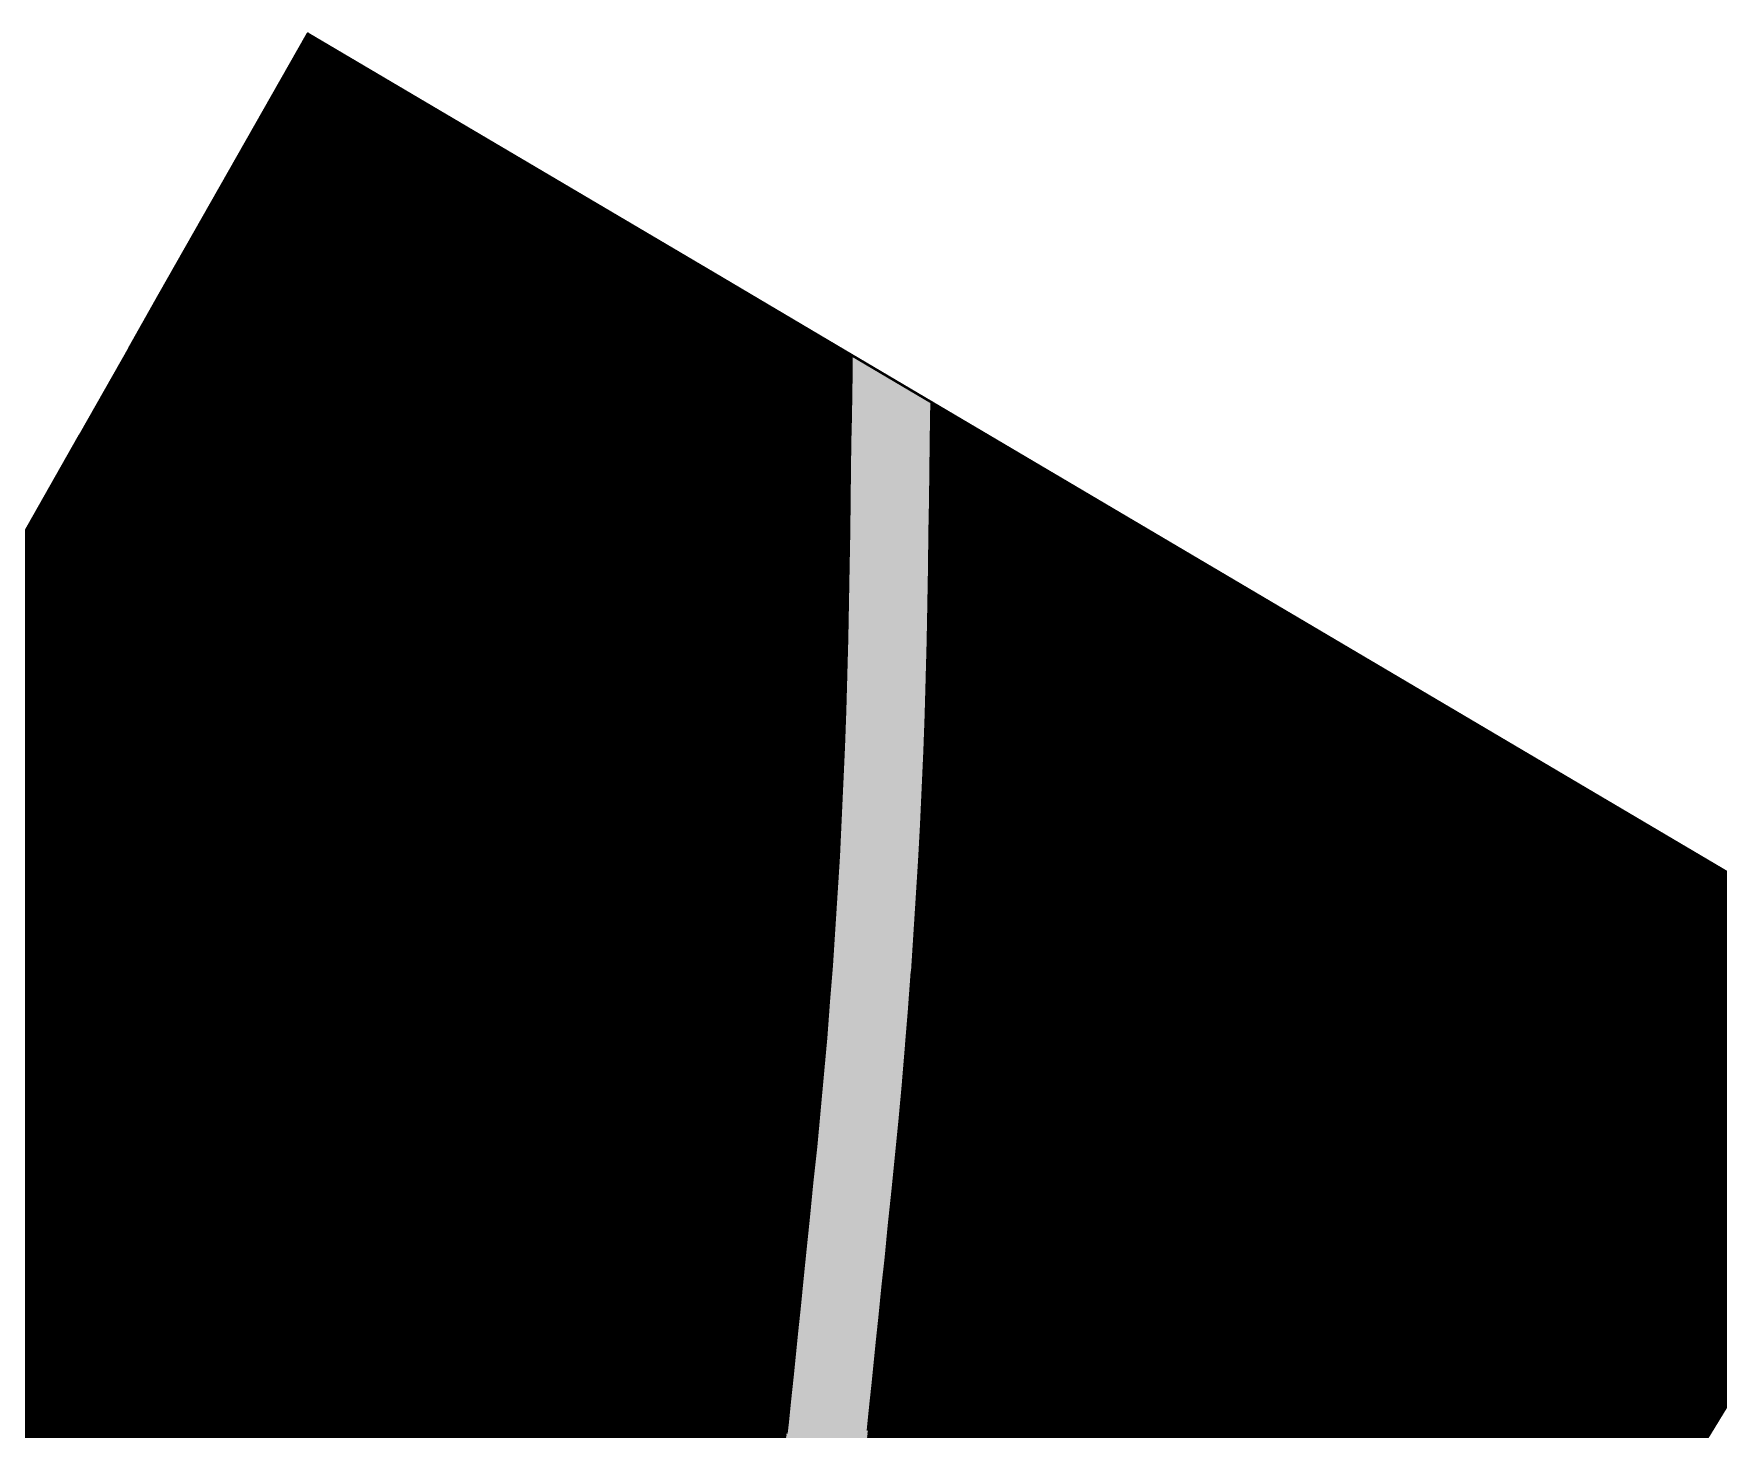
# Model space of a CAD drawing. Header units: metres. Extents: x 729358 to 733474, y 1423022 to 1426173.
# Drawn here: x 730738.1 to 731153, y 1425560.8 to 1425904.5 of the extents above; entities that cross this region are included whole.
import ezdxf

# ---------------------------------------------------------------- set-up
doc = ezdxf.new("R2010")
doc.units = ezdxf.units.M
for name, color, linetype in [('BOUNDARY', 7, 'Continuous'), ('GREEN_AREA', 7, 'Continuous'), ('PARCEL_BORDER', 7, 'Continuous'), ('PARCEL_M', 7, 'Continuous'), ('PARCEL_S', 7, 'Continuous'), ('ROADS_LOCAL', 7, 'Continuous')]:
    doc.layers.add(name, color=color, linetype=linetype)

msp = doc.modelspace()

# ---------------------------------------------------------------- hatches: boundary and pattern name
at = {"layer": 'BOUNDARY', "true_color": 0xdcdcdc}
h = msp.add_hatch(dxfattribs=at)
h.set_pattern_fill('SOLID')
h.paths.add_polyline_path([(731147.16, 1424721.86), (731256.16, 1424608.75), (731244.45, 1424320.13), (731216.28, 1423762.84), (731085.59, 1423834.2), (731085.45, 1423834.27), (731029.37, 1423862.74), (731029.22, 1423862.81), (730813.25, 1423963.61), (730747.11, 1423994.49), (730747.07, 1423994.51), (730733.5, 1424000.7), (730660.17, 1424039.15), (730617.42, 1424061.56), (730529.44, 1424109.24), (730310.18, 1424230.03), (730192.73, 1424303.57), (730172.54, 1424316.68), (730172.45, 1424316.74), (729875.07, 1424500.8), (729806.43, 1424543.45), (729687.49, 1424617.38), (729569.32, 1424690.82), (729612.42, 1424741.31), (729675.47, 1424785.2), (729675.56, 1424785.27), (729762.88, 1424849.07), (729816.98, 1424888.6), (729996.73, 1425019.9), (730119.82, 1425084.44), (730120.07, 1425084.58), (730266.65, 1425172.21), (730267.07, 1425172.49), (730267.45, 1425172.81), (730267.81, 1425173.17), (730268.12, 1425173.56), (730268.4, 1425173.98), (730268.63, 1425174.42), (730359.38, 1425372.62), (730359.55, 1425373.05), (730359.68, 1425373.49), (730359.77, 1425373.93), (730395.3, 1425601.1), (730395.35, 1425601.52), (730395.36, 1425601.94), (730395.34, 1425602.37), (730390.26, 1425652.75), (730458.22, 1425806.03), (730647.82, 1425710.72), (730656.83, 1425706.19), (730670.25, 1425699.44), (730680.5, 1425694.29), (730680.96, 1425694.09), (730681.44, 1425693.93), (730681.93, 1425693.82), (730682.43, 1425693.77), (730682.94, 1425693.76), (730683.44, 1425693.81), (730683.94, 1425693.9), (730684.42, 1425694.05), (730684.89, 1425694.24), (730685.33, 1425694.48), (730685.75, 1425694.77), (730686.14, 1425695.09), (730686.49, 1425695.45), (730686.81, 1425695.85), (730687.08, 1425696.27), (730728.18, 1425768.01), (730728.19, 1425768.02), (730769.13, 1425840.14), (730805.64, 1425904.46), (731213.98, 1425663.18), (731130.61, 1425526.56), (731130.37, 1425526.13), (731130.18, 1425525.67), (731130.04, 1425525.2), (731129.94, 1425524.72), (731129.89, 1425524.23), (731129.88, 1425523.74), (731129.93, 1425523.25), (731130.02, 1425522.76), (731130.16, 1425522.29), (731130.35, 1425521.83), (731130.58, 1425521.4), (731130.85, 1425520.99), (731131.17, 1425520.61), (731131.51, 1425520.26), (731131.9, 1425519.94), (731132.31, 1425519.67), (731180.61, 1425490.69), (731133.33, 1425350.71), (731133.22, 1425350.34), (731133.14, 1425349.98), (731105.49, 1425193.29), (731092.66, 1425120.94), (731092.59, 1425120.23), (731084.29, 1424870.04), (731084.29, 1424869.91), (731083.66, 1424789.99), (731083.68, 1424789.51), (731083.74, 1424789.03), (731083.86, 1424788.56), (731084.01, 1424788.11), (731084.21, 1424787.67), (731084.46, 1424787.25), (731084.74, 1424786.85), (731085.05, 1424786.49), (731147.16, 1424721.86), (731147.16, 1424721.86)])
at = {"layer": 'GREEN_AREA', "true_color": 0x96c896}
h = msp.add_hatch(dxfattribs=at)
h.set_pattern_fill('SOLID')
h.paths.add_polyline_path([(730807.51, 1425832.93), (730798.42, 1425831.79), (730789.32, 1425830.66), (730780.23, 1425829.52), (730771.14, 1425828.39), (730762.04, 1425827.26), (730761.8, 1425827.23), (730769.13, 1425840.14), (730805.64, 1425904.46), (730905.6, 1425845.4), (730904.1, 1425845.2), (730896.71, 1425844.26), (730888.76, 1425843.24), (730880.23, 1425842.15), (730871.14, 1425840.99), (730862.05, 1425839.83), (730852.96, 1425838.67), (730843.87, 1425837.52), (730834.78, 1425836.37), (730825.69, 1425835.22), (730816.6, 1425834.07), (730807.51, 1425832.93)])
h = msp.add_hatch(dxfattribs=at)
h.set_pattern_fill('SOLID')
h.paths.add_polyline_path([(730913.46, 1425826.24), (730919.71, 1425827.04), (730925.39, 1425827.76), (730930.5, 1425828.42), (730933.65, 1425828.82), (730939.46, 1425825.39), (730939.46, 1425825.32), (730939.4, 1425820.81), (730939.32, 1425815.74), (730939.24, 1425810.11), (730939.15, 1425803.91), (730939.05, 1425797.15), (730938.94, 1425789.82), (730938.83, 1425781.93), (730938.7, 1425773.48), (730938.57, 1425764.49), (730938.39, 1425755.53), (730938.16, 1425746.58), (730937.88, 1425737.63), (730937.55, 1425728.68), (730937.18, 1425719.73), (730936.75, 1425710.79), (730936.28, 1425701.85), (730935.75, 1425692.91), (730935.18, 1425683.97), (730934.56, 1425675.04), (730933.89, 1425666.11), (730933.17, 1425657.18), (730932.4, 1425648.26), (730931.58, 1425639.34), (730930.71, 1425630.42), (730929.79, 1425621.48), (730928.93, 1425613.07), (730928.12, 1425605.22), (730927.37, 1425597.93), (730926.68, 1425591.21), (730926.05, 1425585.04), (730925.47, 1425579.43), (730924.95, 1425574.39), (730924.49, 1425569.9), (730924.09, 1425565.98), (730923.74, 1425562.62), (730923.45, 1425559.81), (730923.25, 1425557.82), (730922.72, 1425557.71), (730919.21, 1425556.97), (730915.11, 1425556.11), (730910.44, 1425555.13), (730905.17, 1425554.03), (730899.32, 1425552.8), (730892.89, 1425551.45), (730885.87, 1425549.98), (730878.27, 1425548.38), (730870.08, 1425546.67), (730861.31, 1425544.83), (730852.06, 1425542.88), (730842.93, 1425541.28), (730833.83, 1425539.98), (730824.75, 1425539), (730815.69, 1425538.33), (730806.66, 1425537.97), (730797.65, 1425537.92), (730788.66, 1425538.18), (730779.69, 1425538.75), (730770.74, 1425539.64), (730761.81, 1425540.83), (730752.9, 1425542.34), (730744, 1425544.15), (730735.12, 1425546.28), (730726.26, 1425548.73), (730717.41, 1425551.48), (730708.48, 1425554.58), (730700.01, 1425557.52), (730692.11, 1425560.27), (730684.77, 1425562.82), (730677.99, 1425565.17), (730671.78, 1425567.33), (730666.14, 1425569.29), (730662.54, 1425570.54), (730662.61, 1425571.97), (730662.49, 1425574.32), (730662.15, 1425576.65), (730661.57, 1425578.93), (730660.78, 1425581.15), (730659.77, 1425583.28), (730658.56, 1425585.3), (730657.16, 1425587.19), (730655.58, 1425588.94), (730653.83, 1425590.52), (730651.94, 1425591.92), (730649.92, 1425593.13), (730647.79, 1425594.14), (730645.57, 1425594.93), (730643.29, 1425595.51), (730640.96, 1425595.85), (730639.7, 1425595.91), (730638.96, 1425599.12), (730637.76, 1425604.26), (730636.45, 1425609.86), (730635.04, 1425615.93), (730633.52, 1425622.46), (730631.89, 1425629.47), (730630.17, 1425636.82), (730628.78, 1425644.02), (730627.67, 1425651.2), (730626.84, 1425658.34), (730626.3, 1425665.45), (730626.05, 1425672.53), (730626.09, 1425679.58), (730626.4, 1425686.61), (730627.01, 1425693.61), (730627.9, 1425700.59), (730629.07, 1425707.55), (730630.53, 1425714.48), (730631.64, 1425718.85), (730647.82, 1425710.72), (730656.83, 1425706.19), (730670.25, 1425699.44), (730680.5, 1425694.29), (730680.96, 1425694.09), (730681.44, 1425693.93), (730681.93, 1425693.82), (730682.43, 1425693.77), (730682.94, 1425693.76), (730683.44, 1425693.81), (730683.94, 1425693.9), (730684.42, 1425694.05), (730684.89, 1425694.24), (730685.33, 1425694.48), (730685.75, 1425694.77), (730686.14, 1425695.09), (730686.49, 1425695.45), (730686.81, 1425695.85), (730687.08, 1425696.27), (730728.18, 1425768.01), (730728.19, 1425768.02), (730749.5, 1425805.56), (730755.4, 1425806.29), (730764.5, 1425807.42), (730773.6, 1425808.54), (730782.7, 1425809.68), (730791.8, 1425810.81), (730800.9, 1425811.95), (730810, 1425813.09), (730819.1, 1425814.23), (730828.2, 1425815.38), (730837.29, 1425816.53), (730846.39, 1425817.68), (730855.49, 1425818.83), (730864.58, 1425819.99), (730873.68, 1425821.15), (730882.77, 1425822.31), (730891.29, 1425823.4), (730899.25, 1425824.42), (730906.64, 1425825.37), (730913.46, 1425826.24)])
h.paths.add_polyline_path([(730729.72, 1425656.89), (730679.78, 1425656.89), (730679.78, 1425586.43), (730729.72, 1425586.43), (730729.72, 1425656.89)])
h.paths.add_polyline_path([(730896.2, 1425697.5), (730896.2, 1425803.21), (730857.33, 1425803.21), (730857.33, 1425697.5), (730896.2, 1425697.5)])
h.paths.add_polyline_path([(730648.22, 1425685.65), (730648.22, 1425632.55), (730648.22, 1425597.32), (730673.99, 1425597.32), (730673.99, 1425632.55), (730668.8, 1425632.55), (730668.8, 1425685.65), (730648.22, 1425685.65)])
h.paths.add_polyline_path([(730772.17, 1425736.5), (730772.17, 1425782.06), (730746.54, 1425782.06), (730746.54, 1425736.5), (730772.17, 1425736.5)])
h.paths.add_polyline_path([(730790.62, 1425743.71), (730814.28, 1425743.71), (730814.28, 1425796.68), (730790.62, 1425796.68), (730790.62, 1425743.71)])
h.paths.add_polyline_path([(730920.39, 1425566.23), (730920.39, 1425605.67), (730913.34, 1425605.67), (730913.34, 1425662.01), (730891.72, 1425662.01), (730891.72, 1425605.67), (730891.72, 1425566.23), (730920.39, 1425566.23)])
h.paths.add_polyline_path([(730936.36, 1425751.88), (730936.36, 1425797.86), (730914.29, 1425797.86), (730914.29, 1425751.88), (730936.36, 1425751.88)])
h = msp.add_hatch(dxfattribs=at)
h.set_pattern_fill('SOLID')
h.paths.add_polyline_path([(731126.78, 1425536), (731126.75, 1425536), (731116.91, 1425537.58), (731116.88, 1425537.59), (731107.04, 1425539.12), (731107.01, 1425539.12), (731097.15, 1425540.6), (731097.12, 1425540.61), (731087.26, 1425542.04), (731087.23, 1425542.05), (731077.36, 1425543.43), (731077.33, 1425543.43), (731067.46, 1425544.77), (731067.43, 1425544.78), (731057.54, 1425546.06), (731057.51, 1425546.07), (731047.63, 1425547.31), (731047.59, 1425547.31), (731037.7, 1425548.5), (731037.67, 1425548.51), (731027.76, 1425549.65), (731027.73, 1425549.65), (731017.82, 1425550.75), (731017.79, 1425550.75), (731007.88, 1425551.8), (730998.58, 1425552.78), (730989.9, 1425553.7), (730981.85, 1425554.55), (730974.41, 1425555.33), (730967.59, 1425556.05), (730961.39, 1425556.7), (730955.82, 1425557.29), (730950.86, 1425557.82), (730946.52, 1425558.27), (730943.43, 1425558.6), (730943.64, 1425560.57), (730943.98, 1425563.93), (730944.38, 1425567.86), (730944.85, 1425572.34), (730945.36, 1425577.39), (730945.94, 1425582.99), (730946.57, 1425589.16), (730947.27, 1425595.89), (730948.02, 1425603.18), (730948.82, 1425611.02), (730949.69, 1425619.43), (730950.61, 1425628.4), (730950.61, 1425628.46), (730951.49, 1425637.43), (730951.49, 1425637.49), (730952.31, 1425646.46), (730952.32, 1425646.52), (730953.09, 1425655.49), (730953.1, 1425655.55), (730953.82, 1425664.53), (730953.83, 1425664.58), (730954.5, 1425673.57), (730954.51, 1425673.62), (730955.13, 1425682.61), (730955.14, 1425682.66), (730955.71, 1425691.65), (730955.72, 1425691.71), (730956.24, 1425700.7), (730956.25, 1425700.76), (730956.72, 1425709.75), (730956.73, 1425709.81), (730957.15, 1425718.81), (730957.16, 1425718.86), (730957.54, 1425727.86), (730957.54, 1425727.92), (730957.87, 1425736.92), (730957.87, 1425736.98), (730958.15, 1425745.98), (730958.15, 1425746.04), (730958.38, 1425755.05), (730958.38, 1425755.1), (730958.57, 1425764.12), (730958.57, 1425764.17), (730958.7, 1425773.19), (730958.82, 1425781.64), (730958.94, 1425789.53), (730959.05, 1425796.85), (730959.15, 1425803.62), (730959.24, 1425809.81), (730959.29, 1425813.67), (731213.98, 1425663.18), (731135.49, 1425534.56), (731126.78, 1425536)])
h.paths.add_polyline_path([(730998.41, 1425739.13), (730997.95, 1425739.13), (730997.95, 1425782.5), (730971.03, 1425782.5), (730971.03, 1425739.13), (730971.03, 1425704.46), (730971.03, 1425663.8), (730971.03, 1425617.55), (730971.03, 1425572.71), (730991.78, 1425572.71), (730991.78, 1425617.55), (730997.51, 1425617.55), (730997.51, 1425663.8), (731000.42, 1425663.8), (731000.42, 1425704.46), (730998.41, 1425704.46), (730998.41, 1425739.13)])
h.paths.add_polyline_path([(731039.26, 1425612.96), (731014.57, 1425612.96), (731014.57, 1425570.17), (731039.26, 1425570.17), (731039.26, 1425612.96)])
h.paths.add_polyline_path([(731075.14, 1425566.84), (731075.14, 1425603.71), (731044.63, 1425603.71), (731044.63, 1425566.84), (731075.14, 1425566.84)])
h.paths.add_polyline_path([(731099.1, 1425562.22), (731129.18, 1425562.22), (731129.18, 1425606.12), (731099.1, 1425606.12), (731099.1, 1425562.22)])
at = {"layer": 'PARCEL_M', "true_color": 0xc8dcff}
h = msp.add_hatch(dxfattribs=at)
h.set_pattern_fill('SOLID')
h.paths.add_polyline_path([(730896.2, 1425697.5), (730896.2, 1425803.21), (730857.33, 1425803.21), (730857.33, 1425697.5), (730896.2, 1425697.5)])
at = {"layer": 'PARCEL_S', "true_color": 0xffc8c8}
h = msp.add_hatch(dxfattribs=at)
h.set_pattern_fill('SOLID')
h.paths.add_polyline_path([(730814.28, 1425743.71), (730814.28, 1425796.68), (730790.62, 1425796.68), (730790.62, 1425743.71), (730814.28, 1425743.71)])
h = msp.add_hatch(dxfattribs=at)
h.set_pattern_fill('SOLID')
h.paths.add_polyline_path([(730936.36, 1425751.88), (730936.36, 1425797.86), (730914.29, 1425797.86), (730914.29, 1425751.88), (730936.36, 1425751.88)])
h = msp.add_hatch(dxfattribs=at)
h.set_pattern_fill('SOLID')
h.paths.add_polyline_path([(730772.17, 1425736.5), (730772.17, 1425782.06), (730746.54, 1425782.06), (730746.54, 1425736.5), (730772.17, 1425736.5)])
h = msp.add_hatch(dxfattribs=at)
h.set_pattern_fill('SOLID')
h.paths.add_polyline_path([(730997.95, 1425739.13), (730997.95, 1425782.5), (730971.03, 1425782.5), (730971.03, 1425739.13), (730997.95, 1425739.13)])
h = msp.add_hatch(dxfattribs=at)
h.set_pattern_fill('SOLID')
h.paths.add_polyline_path([(730998.41, 1425704.46), (730998.41, 1425739.13), (730971.03, 1425739.13), (730971.03, 1425704.46), (730998.41, 1425704.46)])
h = msp.add_hatch(dxfattribs=at)
h.set_pattern_fill('SOLID')
h.paths.add_polyline_path([(731000.42, 1425663.8), (731000.42, 1425704.46), (730971.03, 1425704.46), (730971.03, 1425663.8), (731000.42, 1425663.8)])
h = msp.add_hatch(dxfattribs=at)
h.set_pattern_fill('SOLID')
h.paths.add_polyline_path([(730997.51, 1425617.55), (730997.51, 1425663.8), (730971.03, 1425663.8), (730971.03, 1425617.55), (730997.51, 1425617.55)])
h = msp.add_hatch(dxfattribs=at)
h.set_pattern_fill('SOLID')
h.paths.add_polyline_path([(730913.34, 1425605.67), (730913.34, 1425662.01), (730891.72, 1425662.01), (730891.72, 1425605.67), (730913.34, 1425605.67)])
h = msp.add_hatch(dxfattribs=at)
h.set_pattern_fill('SOLID')
h.paths.add_polyline_path([(730991.78, 1425572.71), (730991.78, 1425617.55), (730971.03, 1425617.55), (730971.03, 1425572.71), (730991.78, 1425572.71)])
h = msp.add_hatch(dxfattribs=at)
h.set_pattern_fill('SOLID')
h.paths.add_polyline_path([(731039.26, 1425570.17), (731039.26, 1425612.96), (731014.57, 1425612.96), (731014.57, 1425570.17), (731039.26, 1425570.17)])
h = msp.add_hatch(dxfattribs=at)
h.set_pattern_fill('SOLID')
h.paths.add_polyline_path([(730920.39, 1425566.23), (730920.39, 1425605.67), (730891.72, 1425605.67), (730891.72, 1425566.23), (730920.39, 1425566.23)])
h = msp.add_hatch(dxfattribs=at)
h.set_pattern_fill('SOLID')
h.paths.add_polyline_path([(731129.18, 1425562.22), (731129.18, 1425606.12), (731099.1, 1425606.12), (731099.1, 1425562.22), (731129.18, 1425562.22)])
h = msp.add_hatch(dxfattribs=at)
h.set_pattern_fill('SOLID')
h.paths.add_polyline_path([(731075.14, 1425566.84), (731075.14, 1425603.71), (731044.63, 1425603.71), (731044.63, 1425566.84), (731075.14, 1425566.84)])
at = {"layer": 'ROADS_LOCAL', "true_color": 0x999999}
h = msp.add_hatch(dxfattribs=at)
h.set_pattern_fill('SOLID')
h.paths.add_polyline_path([(730762.04, 1425827.26), (730771.14, 1425828.39), (730780.23, 1425829.52), (730789.32, 1425830.66), (730798.42, 1425831.79), (730807.51, 1425832.93), (730816.6, 1425834.07), (730825.69, 1425835.22), (730834.78, 1425836.37), (730843.87, 1425837.52), (730852.96, 1425838.67), (730862.05, 1425839.83), (730871.14, 1425840.99), (730880.23, 1425842.15), (730888.76, 1425843.24), (730896.71, 1425844.26), (730904.1, 1425845.2), (730905.6, 1425845.4), (730933.65, 1425828.82), (730930.5, 1425828.42), (730925.39, 1425827.76), (730919.71, 1425827.04), (730913.46, 1425826.24), (730906.64, 1425825.37), (730899.25, 1425824.42), (730891.29, 1425823.4), (730882.77, 1425822.31), (730873.68, 1425821.15), (730864.58, 1425819.99), (730855.49, 1425818.83), (730846.39, 1425817.68), (730837.29, 1425816.53), (730828.2, 1425815.38), (730819.1, 1425814.23), (730810, 1425813.09), (730800.9, 1425811.95), (730791.8, 1425810.81), (730782.7, 1425809.68), (730773.6, 1425808.54), (730764.5, 1425807.42), (730755.4, 1425806.29), (730749.5, 1425805.56), (730761.8, 1425827.23), (730762.04, 1425827.26)])

# ---------------------------------------------------------------- linework, layer by layer
at = {"layer": 'PARCEL_BORDER', "lineweight": 50, "true_color": 0x326432}
msp.add_lwpolyline([(730807.51, 1425832.93), (730798.42, 1425831.79), (730789.32, 1425830.66), (730780.23, 1425829.52), (730771.14, 1425828.39), (730762.04, 1425827.26), (730761.8, 1425827.23), (730769.13, 1425840.14), (730805.64, 1425904.46), (730905.6, 1425845.4), (730904.1, 1425845.2), (730896.71, 1425844.26), (730888.76, 1425843.24), (730880.23, 1425842.15), (730871.14, 1425840.99), (730862.05, 1425839.83), (730852.96, 1425838.67), (730843.87, 1425837.52), (730834.78, 1425836.37), (730825.69, 1425835.22), (730816.6, 1425834.07), (730807.51, 1425832.93)], close=True, dxfattribs=at)
at = {"layer": 'PARCEL_BORDER', "lineweight": 40, "true_color": 0x323232}
msp.add_lwpolyline([(730762.04, 1425827.26), (730771.14, 1425828.39), (730780.23, 1425829.52), (730789.32, 1425830.66), (730798.42, 1425831.79), (730807.51, 1425832.93), (730816.6, 1425834.07), (730825.69, 1425835.22), (730834.78, 1425836.37), (730843.87, 1425837.52), (730852.96, 1425838.67), (730862.05, 1425839.83), (730871.14, 1425840.99), (730880.23, 1425842.15), (730888.76, 1425843.24), (730896.71, 1425844.26), (730904.1, 1425845.2), (730905.6, 1425845.4), (730933.65, 1425828.82), (730930.5, 1425828.42), (730925.39, 1425827.76), (730919.71, 1425827.04), (730913.46, 1425826.24), (730906.64, 1425825.37), (730899.25, 1425824.42), (730891.29, 1425823.4), (730882.77, 1425822.31), (730873.68, 1425821.15), (730864.58, 1425819.99), (730855.49, 1425818.83), (730846.39, 1425817.68), (730837.29, 1425816.53), (730828.2, 1425815.38), (730819.1, 1425814.23), (730810, 1425813.09), (730800.9, 1425811.95), (730791.8, 1425810.81), (730782.7, 1425809.68), (730773.6, 1425808.54), (730764.5, 1425807.42), (730755.4, 1425806.29), (730749.5, 1425805.56), (730761.8, 1425827.23), (730762.04, 1425827.26)], close=True, dxfattribs=at)
at = {"layer": 'PARCEL_BORDER', "lineweight": 50, "true_color": 0x326432}
for points in [[(730728.19, 1425768.02), (730749.5, 1425805.56), (730755.4, 1425806.29), (730764.5, 1425807.42), (730773.6, 1425808.54), (730782.7, 1425809.68), (730791.8, 1425810.81), (730800.9, 1425811.95), (730810, 1425813.09), (730819.1, 1425814.23), (730828.2, 1425815.38), (730837.29, 1425816.53), (730846.39, 1425817.68), (730855.49, 1425818.83), (730864.58, 1425819.99), (730873.68, 1425821.15), (730882.77, 1425822.31), (730891.29, 1425823.4), (730899.25, 1425824.42), (730906.64, 1425825.37), (730913.46, 1425826.24), (730913.46, 1425826.24), (730919.71, 1425827.04), (730925.39, 1425827.76), (730930.5, 1425828.42), (730933.65, 1425828.82), (730939.46, 1425825.39), (730939.46, 1425825.32), (730939.4, 1425820.81), (730939.32, 1425815.74), (730939.24, 1425810.11), (730939.15, 1425803.91), (730939.05, 1425797.15), (730938.94, 1425789.82), (730938.83, 1425781.93), (730938.7, 1425773.48), (730938.57, 1425764.49), (730938.39, 1425755.53), (730938.16, 1425746.58), (730937.88, 1425737.63), (730937.55, 1425728.68), (730937.18, 1425719.73), (730936.75, 1425710.79), (730936.28, 1425701.85), (730935.75, 1425692.91), (730935.18, 1425683.97), (730934.56, 1425675.04), (730933.89, 1425666.11), (730933.17, 1425657.18), (730932.4, 1425648.26), (730931.58, 1425639.34), (730930.71, 1425630.42), (730929.79, 1425621.48), (730928.93, 1425613.07), (730928.12, 1425605.22), (730927.37, 1425597.93), (730926.68, 1425591.21), (730926.05, 1425585.04), (730925.47, 1425579.43), (730924.95, 1425574.39), (730924.49, 1425569.9), (730924.09, 1425565.98), (730923.74, 1425562.62), (730923.45, 1425559.81)], [(730943.64, 1425560.57), (730943.98, 1425563.93), (730944.38, 1425567.86), (730944.85, 1425572.34), (730945.36, 1425577.39), (730945.94, 1425582.99), (730946.57, 1425589.16), (730947.27, 1425595.89), (730948.02, 1425603.18), (730948.82, 1425611.02), (730949.69, 1425619.43), (730950.61, 1425628.4), (730950.61, 1425628.46), (730951.49, 1425637.43), (730951.49, 1425637.49), (730952.31, 1425646.46), (730952.32, 1425646.52), (730953.09, 1425655.49), (730953.1, 1425655.55), (730953.82, 1425664.53), (730953.83, 1425664.58), (730954.5, 1425673.57), (730954.51, 1425673.62), (730955.13, 1425682.61), (730955.14, 1425682.66), (730955.71, 1425691.65), (730955.72, 1425691.71), (730956.24, 1425700.7), (730956.25, 1425700.76), (730956.72, 1425709.75), (730956.73, 1425709.81), (730957.15, 1425718.81), (730957.16, 1425718.86), (730957.54, 1425727.86), (730957.54, 1425727.92), (730957.87, 1425736.92), (730957.87, 1425736.98), (730958.15, 1425745.98), (730958.15, 1425746.04), (730958.38, 1425755.05), (730958.38, 1425755.1), (730958.57, 1425764.12), (730958.57, 1425764.17), (730958.7, 1425773.19), (730958.82, 1425781.64), (730958.94, 1425789.53), (730959.05, 1425796.85), (730959.15, 1425803.62), (730959.24, 1425809.81), (730959.29, 1425813.67), (731213.98, 1425663.18), (731135.49, 1425534.56)]]:
    msp.add_lwpolyline(points, dxfattribs=at)
at = {"layer": 'PARCEL_BORDER', "lineweight": 40, "true_color": 0x323232}
msp.add_lwpolyline([(730923.45, 1425559.81), (730923.74, 1425562.62), (730924.09, 1425565.98), (730924.49, 1425569.9), (730924.95, 1425574.39), (730925.47, 1425579.43), (730926.05, 1425585.04), (730926.68, 1425591.21), (730927.37, 1425597.93), (730928.12, 1425605.22), (730928.93, 1425613.07), (730929.79, 1425621.48), (730930.71, 1425630.42), (730931.58, 1425639.34), (730932.4, 1425648.26), (730933.17, 1425657.18), (730933.89, 1425666.11), (730934.56, 1425675.04), (730935.18, 1425683.97), (730935.75, 1425692.91), (730936.28, 1425701.85), (730936.75, 1425710.79), (730937.18, 1425719.73), (730937.55, 1425728.68), (730937.88, 1425737.63), (730938.16, 1425746.58), (730938.39, 1425755.53), (730938.57, 1425764.49), (730938.7, 1425773.48), (730938.83, 1425781.93), (730938.94, 1425789.82), (730939.05, 1425797.15), (730939.15, 1425803.91), (730939.24, 1425810.11), (730939.32, 1425815.74), (730939.4, 1425820.81), (730939.46, 1425825.32), (730939.46, 1425825.39), (730959.29, 1425813.67), (730959.24, 1425809.81), (730959.15, 1425803.62), (730959.05, 1425796.85), (730958.94, 1425789.53), (730958.82, 1425781.64), (730958.7, 1425773.19), (730958.57, 1425764.17), (730958.57, 1425764.12), (730958.38, 1425755.1), (730958.38, 1425755.05), (730958.15, 1425746.04), (730958.15, 1425745.98), (730957.87, 1425736.98), (730957.87, 1425736.92), (730957.54, 1425727.92), (730957.54, 1425727.86), (730957.16, 1425718.86), (730957.15, 1425718.81), (730956.73, 1425709.81), (730956.72, 1425709.75), (730956.25, 1425700.76), (730956.24, 1425700.7), (730955.72, 1425691.71), (730955.71, 1425691.65), (730955.14, 1425682.66), (730955.13, 1425682.61), (730954.51, 1425673.62), (730954.5, 1425673.57), (730953.83, 1425664.58), (730953.82, 1425664.53), (730953.1, 1425655.55), (730953.09, 1425655.49), (730952.32, 1425646.52), (730952.31, 1425646.46), (730951.49, 1425637.49), (730951.49, 1425637.43), (730950.61, 1425628.46), (730950.61, 1425628.4), (730949.69, 1425619.43), (730948.82, 1425611.02), (730948.02, 1425603.18), (730947.27, 1425595.89), (730946.57, 1425589.16), (730945.94, 1425582.99), (730945.36, 1425577.39), (730944.85, 1425572.34), (730944.38, 1425567.86), (730943.98, 1425563.93), (730943.64, 1425560.57)], dxfattribs=at)
at = {"layer": 'PARCEL_BORDER', "lineweight": 50, "true_color": 0x323232}
for points in [[(730896.2, 1425697.5), (730896.2, 1425803.21), (730857.33, 1425803.21), (730857.33, 1425697.5), (730896.2, 1425697.5)], [(730814.28, 1425743.71), (730814.28, 1425796.68), (730790.62, 1425796.68), (730790.62, 1425743.71), (730814.28, 1425743.71)], [(730936.36, 1425751.88), (730936.36, 1425797.86), (730914.29, 1425797.86), (730914.29, 1425751.88), (730936.36, 1425751.88)], [(730772.17, 1425736.5), (730772.17, 1425782.06), (730746.54, 1425782.06), (730746.54, 1425736.5), (730772.17, 1425736.5)], [(730997.95, 1425739.13), (730997.95, 1425782.5), (730971.03, 1425782.5), (730971.03, 1425739.13), (730997.95, 1425739.13)], [(730998.41, 1425704.46), (730998.41, 1425739.13), (730971.03, 1425739.13), (730971.03, 1425704.46), (730998.41, 1425704.46)], [(731000.42, 1425663.8), (731000.42, 1425704.46), (730971.03, 1425704.46), (730971.03, 1425663.8), (731000.42, 1425663.8)], [(730997.51, 1425617.55), (730997.51, 1425663.8), (730971.03, 1425663.8), (730971.03, 1425617.55), (730997.51, 1425617.55)], [(730913.34, 1425605.67), (730913.34, 1425662.01), (730891.72, 1425662.01), (730891.72, 1425605.67), (730913.34, 1425605.67)], [(730991.78, 1425572.71), (730991.78, 1425617.55), (730971.03, 1425617.55), (730971.03, 1425572.71), (730991.78, 1425572.71)], [(731039.26, 1425570.17), (731039.26, 1425612.96), (731014.57, 1425612.96), (731014.57, 1425570.17), (731039.26, 1425570.17)], [(730920.39, 1425566.23), (730920.39, 1425605.67), (730891.72, 1425605.67), (730891.72, 1425566.23), (730920.39, 1425566.23)], [(731129.18, 1425562.22), (731129.18, 1425606.12), (731099.1, 1425606.12), (731099.1, 1425562.22), (731129.18, 1425562.22)], [(731075.14, 1425566.84), (731075.14, 1425603.71), (731044.63, 1425603.71), (731044.63, 1425566.84), (731075.14, 1425566.84)]]:
    msp.add_lwpolyline(points, close=True, dxfattribs=at)

doc.saveas('drawing.dxf')
